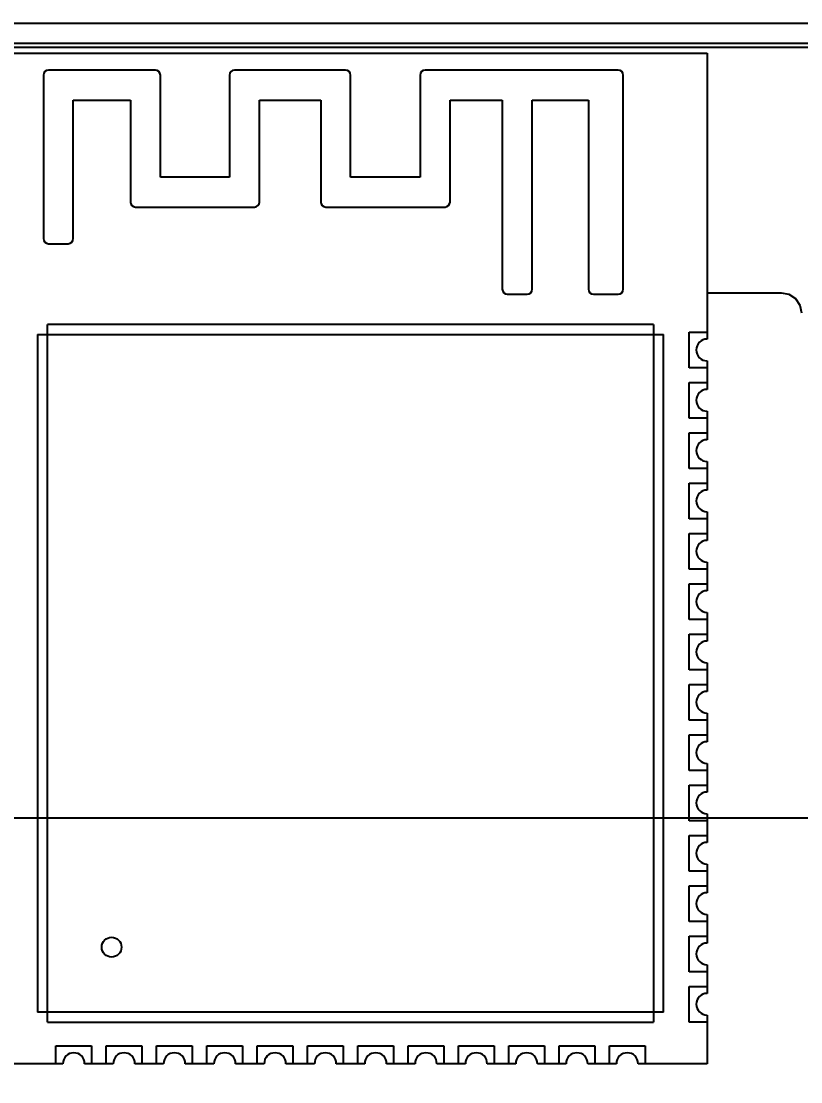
# Model space of a CAD drawing. Header units: inches. Extents: x -36 to 490, y -51 to 98.
# Drawn here: x 419.68 to 439.36, y 35.33 to 62.09 of the extents above; entities that cross this region are included whole.
import ezdxf

# ---------------------------------------------------------------- set-up
doc = ezdxf.new("R2010")
doc.units = ezdxf.units.IN
doc.header["$LTSCALE"] = 1.21
doc.header["$MEASUREMENT"] = 0
doc.header["$PDMODE"] = 3
doc.header["$PDSIZE"] = 0.3125
doc.layers.get('0').update_dxf_attribs({"linetype": 'CONTINUOUS'})
doc.layers.get('Defpoints').update_dxf_attribs({"linetype": 'CONTINUOUS'})
doc.layers.add('DIM', color=3, linetype='CONTINUOUS')
doc.styles.get("Standard").update_dxf_attribs({"font": 'txt', "width": 0.8})
doc.dimstyles.get("Standard").update_dxf_attribs({"dimtxt": 0.15625, "dimasz": 0.1875, "dimexe": 0.125, "dimexo": 0.0625, "dimgap": 0.09, "dimtad": 0, "dimtih": 1, "dimtoh": 1, "dimzin": 4, "dimdsep": 46, "dimtxsty": 'Standard', "dimblk": '_FILLED', "dimblk1": '_FILLED', "dimblk2": '_FILLED', "dimcen": 0.09, "dimazin": 1, "dimtp": 0.01, "dimtm": 0.01, "dimtfac": 1, "dimtofl": 0, "dimtmove": 0, "dimatfit": 3, "dimldrblk": '_FILLED', "dimfxl": 1, "dimtolj": 1, "dimtzin": 4, "dimarcsym": 0})

# ---------------------------------------------------------------- blocks, each defined once
blk = doc.blocks.new('_FILLED')
at = {"color": 0, "linetype": 'ByBlock'}
blk.add_solid([(0, 0), (-1, 0.167), (-1, -0.167)], dxfattribs=at)
blk = doc.blocks.new('*D65')
at = {"layer": 'Defpoints', "color": 0}
for p in [(445.9, 83.388), (319.7, 47.851), (445.9, 47.789)]:
    blk.add_point(p, dxfattribs=at)
at = {"layer": 'DIM', "color": 0, "lineweight": -2}
for p, q in [((319.7, 47.914), (319.7, 83.513)), ((445.9, 47.851), (445.9, 83.513)), ((322.24, 83.388), (378.21, 83.388)), ((443.36, 83.388), (387.39, 83.388))]:
    blk.add_line(p, q, dxfattribs=at)
at = {"layer": 'DIM', "color": 0, "lineweight": -2, "xscale": 2.54, "yscale": 2.54, "zscale": 2.54, "rotation": 180}
blk.add_blockref('_FILLED', (319.7, 83.388), dxfattribs=at)
at = {"layer": 'DIM', "color": 0, "lineweight": -2, "xscale": 2.54, "yscale": 2.54, "zscale": 2.54}
blk.add_blockref('_FILLED', (445.9, 83.388), dxfattribs=at)
at = {"layer": 'DIM', "color": 0, "insert": (382.8, 83.388), "char_height": 2.5, "attachment_point": 5, "line_spacing_factor": 2.5}
blk.add_mtext('\\A1;126.20', dxfattribs=at)
blk = doc.blocks.new('*D70')
at = {"layer": 'Defpoints', "color": 0}
for p in [(406.8, 41.989), (406.8, -7.061), (488.634, -7.061)]:
    blk.add_point(p, dxfattribs=at)
at = {"layer": 'DIM', "color": 0, "lineweight": -2}
for p, q in [((406.863, 41.989), (488.759, 41.989)), ((488.634, 39.449), (488.634, 21.387)), ((488.634, -4.521), (488.634, 13.541)), ((406.863, -7.061), (488.759, -7.061))]:
    blk.add_line(p, q, dxfattribs=at)
at = {"layer": 'DIM', "color": 0, "lineweight": -2, "xscale": 2.54, "yscale": 2.54, "zscale": 2.54}
for p, rotation in [((488.634, 41.989), 90), ((488.634, -7.061), 270)]:
    blk.add_blockref('_FILLED', p, dxfattribs=dict(at, rotation=rotation))
at = {"layer": 'DIM', "color": 0, "insert": (488.634, 17.464), "char_height": 2.5, "attachment_point": 5, "rotation": 90, "line_spacing_factor": 2.5}
blk.add_mtext('\\A1;49.05', dxfattribs=at)

msp = doc.modelspace()

# ---------------------------------------------------------------- linework, layer by layer
at = {"color": 7, "linetype": 'Continuous'}
for p, q in [((300.55, 62.039), (464.43, 62.039)), ((392.718, 61.539), (463.93, 61.539)), ((464.64, 61.425), (392.721, 61.425)), ((418.991, 61.284), (436.991, 61.284)), ((436.991, 61.284), (436.991, 54.069)), ((423.065, 60.855), (420.365, 60.855)), ((427.865, 60.855), (425.065, 60.855)), ((434.749, 60.855), (429.876, 60.855)), ((420.238, 60.728), (420.238, 56.603)), ((423.192, 58.155), (423.192, 60.728)), ((424.938, 60.728), (424.938, 58.155)), ((427.992, 58.155), (427.992, 60.728)), ((429.749, 60.728), (429.749, 58.155)), ((434.876, 55.328), (434.876, 60.728)), ((420.992, 56.603), (420.992, 60.101)), ((420.992, 60.101), (422.438, 60.101)), ((422.438, 60.101), (422.438, 57.528)), ((425.692, 57.528), (425.692, 60.101)), ((425.692, 60.101), (427.238, 60.101)), ((427.238, 60.101), (427.238, 57.528)), ((430.503, 57.528), (430.503, 60.101)), ((430.503, 60.101), (431.822, 60.101)), ((431.822, 60.101), (431.822, 55.328)), ((432.576, 55.328), (432.576, 60.101)), ((432.576, 60.101), (433.996, 60.101)), ((433.996, 60.101), (433.996, 55.328)), ((424.938, 58.155), (423.192, 58.155)), ((429.749, 58.155), (427.992, 58.155)), ((422.565, 57.401), (425.565, 57.401)), ((427.365, 57.401), (430.376, 57.401)), ((420.365, 56.476), (420.865, 56.476)), ((431.949, 55.201), (432.449, 55.201)), ((434.123, 55.201), (434.749, 55.201)), ((438.87, 55.225), (436.991, 55.224)), ((439.065, 55.196), (438.87, 55.225)), ((439.231, 55.086), (439.065, 55.196)), ((439.341, 54.92), (439.231, 55.086)), ((439.38, 54.725), (439.341, 54.92)), ((420.341, 36.834), (420.341, 54.434)), ((435.641, 54.434), (420.341, 54.434)), ((435.641, 54.434), (435.641, 36.834)), ((420.091, 54.184), (420.091, 37.084)), ((420.091, 54.184), (435.891, 54.184)), ((435.891, 37.084), (435.891, 54.184)), ((436.541, 54.244), (436.991, 54.244)), ((436.541, 53.344), (436.541, 54.244)), ((436.991, 53.344), (436.541, 53.344)), ((436.991, 53.519), (436.991, 52.799)), ((436.541, 52.974), (436.991, 52.974)), ((436.541, 52.074), (436.541, 52.974)), ((436.991, 52.249), (436.991, 51.529)), ((436.991, 52.074), (436.541, 52.074)), ((436.541, 51.704), (436.991, 51.704)), ((436.541, 50.804), (436.541, 51.704)), ((436.991, 50.979), (436.991, 50.259)), ((436.991, 50.804), (436.541, 50.804)), ((436.541, 50.434), (436.991, 50.434)), ((436.541, 49.534), (436.541, 50.434)), ((436.991, 49.534), (436.541, 49.534)), ((436.991, 49.709), (436.991, 48.989)), ((436.541, 49.164), (436.991, 49.164)), ((436.541, 48.264), (436.541, 49.164)), ((436.991, 48.264), (436.541, 48.264)), ((436.991, 48.439), (436.991, 47.719)), ((436.541, 47.894), (436.991, 47.894)), ((436.541, 46.994), (436.541, 47.894)), ((436.991, 47.169), (436.991, 46.449)), ((436.991, 46.994), (436.541, 46.994)), ((436.541, 46.624), (436.991, 46.624)), ((436.541, 45.724), (436.541, 46.624)), ((436.991, 45.899), (436.991, 45.179)), ((436.991, 45.724), (436.541, 45.724)), ((436.541, 45.354), (436.991, 45.354)), ((436.541, 44.454), (436.541, 45.354)), ((436.991, 44.454), (436.541, 44.454)), ((436.991, 44.629), (436.991, 43.909)), ((436.541, 44.084), (436.991, 44.084)), ((436.541, 43.184), (436.541, 44.084)), ((436.991, 43.359), (436.991, 42.639)), ((436.991, 43.184), (436.541, 43.184)), ((436.541, 42.814), (436.991, 42.814)), ((436.541, 41.914), (436.541, 42.814)), ((436.991, 42.089), (436.991, 41.369)), ((436.991, 41.914), (436.541, 41.914)), ((436.541, 41.544), (436.991, 41.544)), ((436.541, 40.644), (436.541, 41.544)), ((436.991, 40.819), (436.991, 40.099)), ((436.991, 40.644), (436.541, 40.644)), ((436.541, 40.274), (436.991, 40.274)), ((436.541, 39.374), (436.541, 40.274)), ((436.991, 39.374), (436.541, 39.374)), ((436.991, 39.549), (436.991, 38.829)), ((436.541, 39.004), (436.991, 39.004)), ((436.541, 38.104), (436.541, 39.004)), ((436.991, 38.279), (436.991, 37.559)), ((436.991, 38.104), (436.541, 38.104)), ((436.541, 37.734), (436.991, 37.734)), ((436.541, 36.834), (436.541, 37.734)), ((435.891, 37.084), (420.091, 37.084)), ((436.991, 37.009), (436.991, 35.784)), ((420.341, 36.834), (435.641, 36.834)), ((436.991, 36.834), (436.541, 36.834)), ((420.556, 36.234), (421.456, 36.234)), ((420.556, 35.784), (420.556, 36.234)), ((421.456, 36.234), (421.456, 35.784)), ((421.826, 36.234), (422.726, 36.234)), ((421.826, 35.784), (421.826, 36.234)), ((422.726, 36.234), (422.726, 35.784)), ((423.096, 36.234), (423.996, 36.234)), ((423.096, 35.784), (423.096, 36.234)), ((423.996, 36.234), (423.996, 35.784)), ((424.366, 36.234), (425.266, 36.234)), ((424.366, 35.784), (424.366, 36.234)), ((425.266, 36.234), (425.266, 35.784)), ((425.636, 36.234), (426.536, 36.234)), ((425.636, 35.784), (425.636, 36.234)), ((426.536, 36.234), (426.536, 35.784)), ((426.906, 36.234), (427.806, 36.234)), ((426.906, 35.784), (426.906, 36.234)), ((427.806, 36.234), (427.806, 35.784)), ((428.176, 36.234), (429.076, 36.234)), ((428.176, 35.784), (428.176, 36.234)), ((429.076, 36.234), (429.076, 35.784)), ((429.446, 36.234), (430.346, 36.234)), ((429.446, 35.784), (429.446, 36.234)), ((430.346, 36.234), (430.346, 35.784)), ((430.716, 36.234), (431.616, 36.234)), ((430.716, 35.784), (430.716, 36.234)), ((431.616, 36.234), (431.616, 35.784)), ((431.986, 36.234), (432.886, 36.234)), ((431.986, 35.784), (431.986, 36.234)), ((432.886, 36.234), (432.886, 35.784)), ((433.256, 36.234), (434.156, 36.234)), ((433.256, 35.784), (433.256, 36.234)), ((434.156, 36.234), (434.156, 35.784)), ((434.526, 36.234), (435.426, 36.234)), ((434.526, 35.784), (434.526, 36.234)), ((435.426, 36.234), (435.426, 35.784)), ((420.731, 35.784), (418.991, 35.784)), ((422.001, 35.784), (421.281, 35.784)), ((423.271, 35.784), (422.551, 35.784)), ((424.541, 35.784), (423.821, 35.784)), ((425.811, 35.784), (425.091, 35.784)), ((427.081, 35.784), (426.361, 35.784)), ((428.351, 35.784), (427.631, 35.784)), ((429.621, 35.784), (428.901, 35.784)), ((430.891, 35.784), (430.171, 35.784)), ((432.161, 35.784), (431.441, 35.784)), ((433.431, 35.784), (432.711, 35.784)), ((434.701, 35.784), (433.981, 35.784)), ((436.991, 35.784), (435.251, 35.784))]:
    msp.add_line(p, q, dxfattribs=at)
msp.add_circle((421.961, 38.724), 0.25, dxfattribs=at)
for centre, radius, start, end in [((420.365, 60.728), 0.127, 90, 180), ((423.065, 60.728), 0.127, 0, 90), ((425.065, 60.728), 0.127, 90, 180), ((427.865, 60.728), 0.127, 0, 90), ((429.876, 60.728), 0.127, 90, 180), ((434.749, 60.728), 0.127, 0, 90), ((422.565, 57.528), 0.127, 180, 270), ((425.565, 57.528), 0.127, 270, 0), ((427.365, 57.528), 0.127, 180, 270), ((430.376, 57.528), 0.127, 270, 0), ((420.365, 56.603), 0.127, 180, 270), ((420.865, 56.603), 0.127, 270, 0), ((431.949, 55.328), 0.127, 180, 270), ((432.449, 55.328), 0.127, 270, 0), ((434.123, 55.328), 0.127, 180, 270), ((434.749, 55.328), 0.127, 270, 0), ((436.991, 53.794), 0.275, 90, 270), ((436.991, 52.524), 0.275, 90, 270), ((436.991, 51.254), 0.275, 90, 270), ((436.991, 49.984), 0.275, 90, 270), ((436.991, 48.714), 0.275, 90, 270), ((436.991, 47.444), 0.275, 90, 270), ((436.991, 46.174), 0.275, 90, 270), ((436.991, 44.904), 0.275, 90, 270), ((436.991, 43.634), 0.275, 90, 270), ((436.991, 42.364), 0.275, 90, 270), ((436.991, 41.094), 0.275, 90, 270), ((436.991, 39.824), 0.275, 90, 270), ((436.991, 38.554), 0.275, 90, 270), ((436.991, 37.284), 0.275, 90, 270), ((421.006, 35.784), 0.275, 0, 180), ((422.276, 35.784), 0.275, 0, 180), ((423.546, 35.784), 0.275, 0, 180), ((424.816, 35.784), 0.275, 0, 180), ((426.086, 35.784), 0.275, 0, 180), ((427.356, 35.784), 0.275, 0, 180), ((428.626, 35.784), 0.275, 0, 180), ((429.896, 35.784), 0.275, 0, 180), ((431.166, 35.784), 0.275, 0, 180), ((432.436, 35.784), 0.275, 0, 180), ((433.706, 35.784), 0.275, 0, 180), ((434.976, 35.784), 0.275, 0, 180)]:
    msp.add_arc(centre, radius, start, end, dxfattribs=at)

# ---------------------------------------------------------------- dimensions: what is measured, and where the dimension line sits
at = {"layer": 'DIM'}
dim = msp.add_linear_dim(base=(445.9, 83.388), p1=(319.7, 47.851), p2=(445.9, 47.789), dimstyle='Standard', override={"dimtxt": 2.5, "dimasz": 2.54, "dimtih": 0, "dimtoh": 0, "dimzin": 0, "dimcen": 0.198, "dimadec": 0, "dimazin": 0, "dimtp": 0, "dimtm": 0, "dimtdec": 4, "dimtzin": 0}, dxfattribs=at)
dim.commit()
dim.dimension.update_dxf_attribs({"geometry": '*D65', "text_midpoint": (382.8, 83.388)})
dim = msp.add_linear_dim(base=(488.634, -7.061), p1=(406.8, 41.989), p2=(406.8, -7.061), angle=90, dimstyle='Standard', override={"dimtxt": 2.5, "dimasz": 2.54, "dimtih": 0, "dimtoh": 0, "dimzin": 0, "dimcen": 0.198, "dimadec": 0, "dimazin": 0, "dimtp": 0, "dimtm": 0, "dimtdec": 4, "dimtzin": 0}, dxfattribs=at)
dim.commit()
dim.dimension.update_dxf_attribs({"geometry": '*D70', "text_midpoint": (488.634, 17.464)})

doc.saveas('drawing.dxf')
